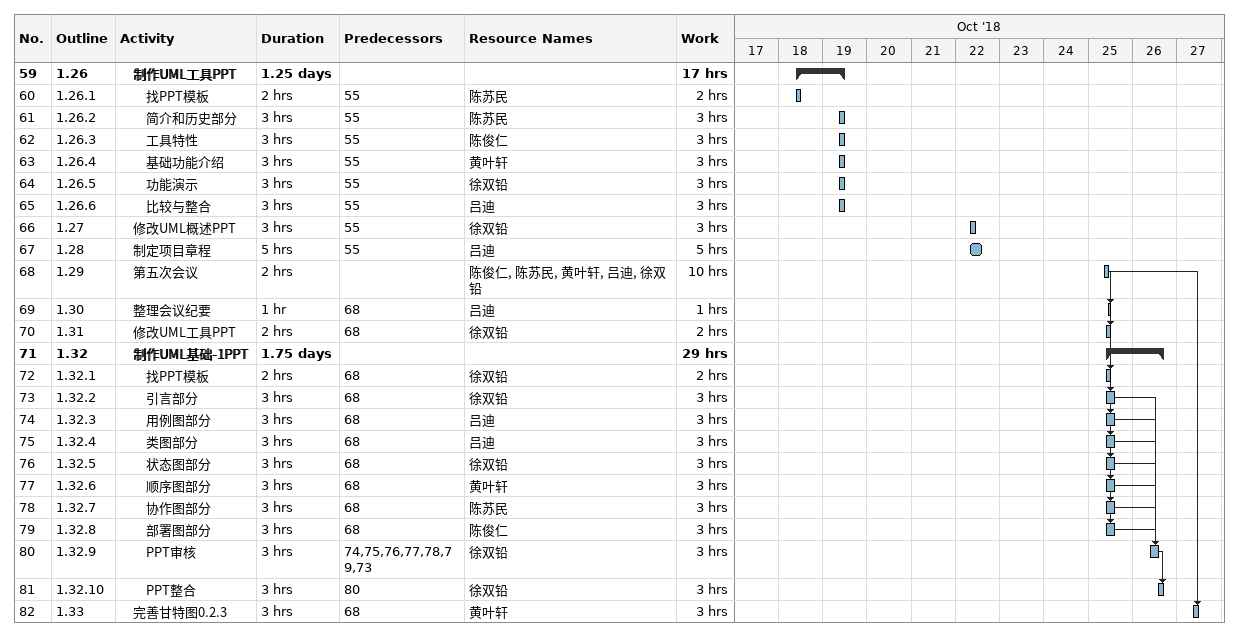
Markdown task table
| ID | WBS | Task | Duration | Start | Finish | Predecessors | Resources | Work (h) |
|---|---|---|---|---|---|---|---|---|
| 59 | 1.26 | **制作UML工具PPT** | 1.25d | 2018-10-18 | 2018-10-19 |  |  | 17 |
| 60 | 1.26.1 | 找PPT模板 | 2h | 2018-10-18 | 2018-10-18 | 55 | 陈苏民 | 2 |
| 61 | 1.26.2 | 简介和历史部分 | 3h | 2018-10-19 | 2018-10-19 | 55 | 陈苏民 | 3 |
| 62 | 1.26.3 | 工具特性 | 3h | 2018-10-19 | 2018-10-19 | 55 | 陈俊仁 | 3 |
| 63 | 1.26.4 | 基础功能介绍 | 3h | 2018-10-19 | 2018-10-19 | 55 | 黄叶轩 | 3 |
| 64 | 1.26.5 | 功能演示 | 3h | 2018-10-19 | 2018-10-19 | 55 | 徐双铅 | 3 |
| 65 | 1.26.6 | 比较与整合 | 3h | 2018-10-19 | 2018-10-19 | 55 | 吕迪 | 3 |
| 66 | 1.27 | 修改UML概述PPT | 3h | 2018-10-22 | 2018-10-22 | 55 | 徐双铅 | 3 |
| 67 | 1.28 | 制定项目章程 | 5h | 2018-10-22 | 2018-10-22 | 55 | 吕迪 | 5 |
| 68 | 1.29 | 第五次会议 | 2h | 2018-10-25 | 2018-10-25 |  | 陈俊仁, 陈苏民, 黄叶轩, 吕迪, 徐双铅 | 10 |
| 69 | 1.30 | 整理会议纪要 | 1h | 2018-10-25 | 2018-10-25 | 68 | 吕迪 | 1 |
| 70 | 1.31 | 修改UML工具PPT | 2h | 2018-10-25 | 2018-10-25 | 68 | 徐双铅 | 2 |
| 71 | 1.32 | **制作UML基础-1PPT** | 1.75d | 2018-10-25 | 2018-10-26 |  |  | 29 |
| 72 | 1.32.1 | 找PPT模板 | 2h | 2018-10-25 | 2018-10-25 | 68 | 徐双铅 | 2 |
| 73 | 1.32.2 | 引言部分 | 3h | 2018-10-25 | 2018-10-25 | 68 | 徐双铅 | 3 |
| 74 | 1.32.3 | 用例图部分 | 3h | 2018-10-25 | 2018-10-25 | 68 | 吕迪 | 3 |
| 75 | 1.32.4 | 类图部分 | 3h | 2018-10-25 | 2018-10-25 | 68 | 吕迪 | 3 |
| 76 | 1.32.5 | 状态图部分 | 3h | 2018-10-25 | 2018-10-25 | 68 | 徐双铅 | 3 |
| 77 | 1.32.6 | 顺序图部分 | 3h | 2018-10-25 | 2018-10-25 | 68 | 黄叶轩 | 3 |
| 78 | 1.32.7 | 协作图部分 | 3h | 2018-10-25 | 2018-10-25 | 68 | 陈苏民 | 3 |
| 79 | 1.32.8 | 部署图部分 | 3h | 2018-10-25 | 2018-10-25 | 68 | 陈俊仁 | 3 |
| 80 | 1.32.9 | PPT审核 | 3h | 2018-10-26 | 2018-10-26 | 74, 75, 76, 77, 78, 79, 73 | 徐双铅 | 3 |
| 81 | 1.32.10 | PPT整合 | 3h | 2018-10-26 | 2018-10-26 | 80 | 徐双铅 | 3 |
| 82 | 1.33 | 完善甘特图0.2.3 | 3h | 2018-10-27 | 2018-10-27 | 68 | 黄叶轩 | 3 |
